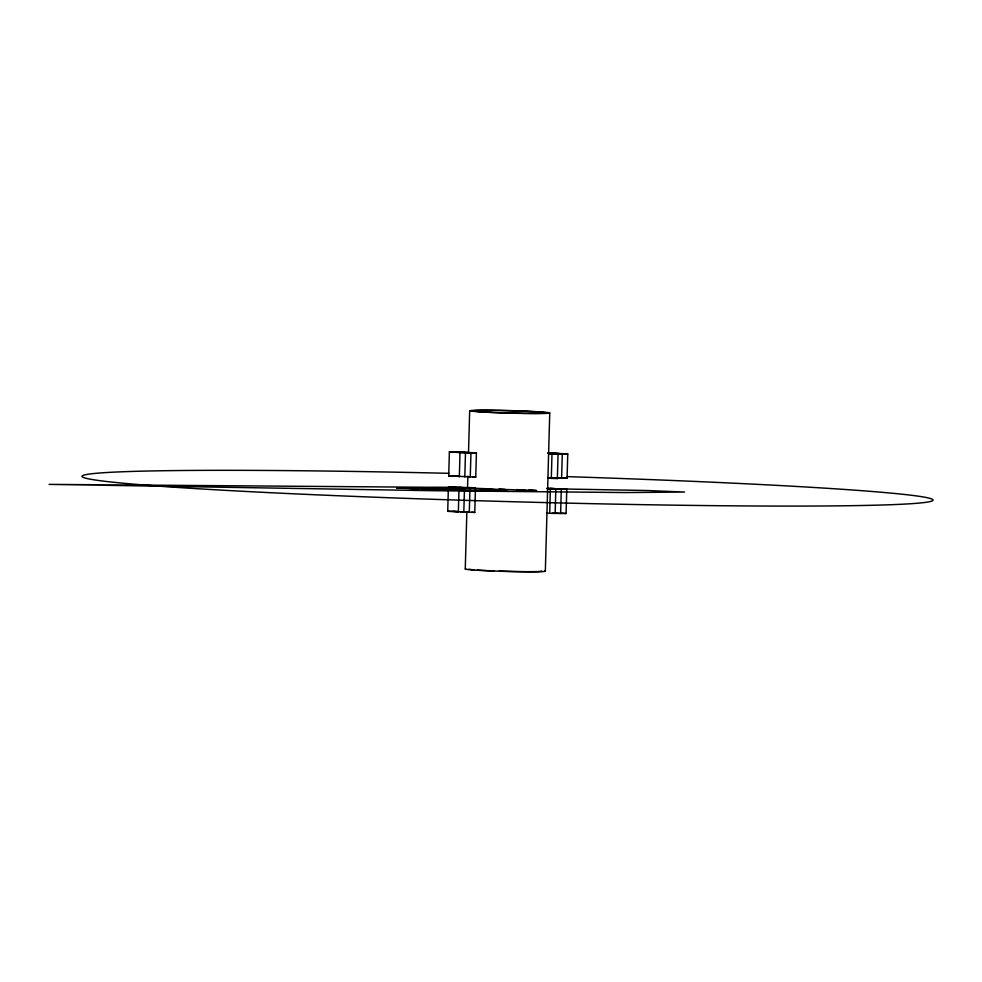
<?xml version="1.0" encoding="UTF-8"?>
<svg xmlns="http://www.w3.org/2000/svg" width="982" height="982" viewBox="0 0 982 982"><rect width="100%" height="100%" fill="white"/><g stroke="black" fill="none" stroke-linecap="round" stroke-linejoin="round"><path stroke-width="1.47" d="M447.718 511.303L448.393 487.097L475.435 488.238L474.76 512.444L447.718 511.303L457.293 511.413M448.713 475.926L449.388 451.72L476.417 452.862L475.742 477.068L448.713 475.926L458.275 476.037M458.349 512.248L459.024 488.042L448.393 487.097M459.33 476.871L460.006 452.665L449.388 451.72M464.805 476.933L465.48 452.739L454.85 451.781M465.259 568.971L466.831 512.665M467.518 488.324L467.862 476.147M468.488 453.316L469.678 410.709M545.329 571.291L549.748 413.029A40.066 1.264 1.6 0 0 490.595 410.231A40.066 1.264 1.6 0 0 488.791 412.354A40.066 1.264 1.6 0 0 549.748 413.017M547.931 488.275L566.774 489.318L566.086 513.525L549.687 513.328L550.362 489.122L547.318 488.852M548.3 453.365L558.046 454.335L557.371 478.541L551.307 478.394L551.982 454.187L548.3 453.365L553.013 453.377L548.521 453.083M547.637 477.682L567.08 478.148L567.756 453.942L548.926 452.898M460.006 452.665L476.417 452.862M567.756 453.942L548.312 453.475M459.024 488.042L475.435 488.238M550.362 489.122L566.774 489.318M504.846 489.343L498.795 489.269L536.614 490.546L529.016 489.858M471.606 487.6L49.1 484.384L433.97 490.718L626.27 492.559L684.54 492.056L647.69 490.534L549.012 488.705M551.982 454.187L558.046 454.335M551.663 452.923L562.281 453.868L561.606 478.074L558.574 477.804M547.711 452.997L556.819 453.807M460.325 451.855L470.955 452.8L470.268 477.007L467.236 476.736M562.526 477.743L567.08 478.148M553.099 477.743L556.143 478.013M472.71 476.798L475.742 477.068M454.175 475.988L458.729 476.393M550.669 488.3L561.299 489.257L560.624 513.451L556.07 513.046M546.716 488.373L555.824 489.183L555.149 513.39L552.117 513.12M516.728 489.601L525.836 490.411M459.33 487.232L469.961 488.177L469.286 512.383L466.254 512.113M453.868 487.158L464.486 488.115L463.811 512.322L460.779 512.039M407.469 488.201L418.087 489.146M561.532 513.12L566.086 513.525M546.643 513.058L549.687 513.328M471.716 512.174L474.76 512.444M453.193 511.364L457.747 511.769M553.701 477.718L557.371 478.541M547.625 477.571L551.307 478.394M544.642 570.996A40.066 1.264 1.6 0 1 505.681 571.401A40.066 1.264 1.6 0 1 465.812 568.823M541.377 571.008A36.346 1.142 1.6 0 1 499.187 571.094M494.155 570.91A36.346 1.142 1.6 0 1 477.227 570.076M474.232 569.855A36.346 1.142 1.6 0 1 468.979 569.094M567.031 476.626A425.623 13.367 1.6 0 1 865.559 505.423A425.623 13.367 1.6 0 1 149.166 485.415A425.623 13.367 1.6 0 1 448.946 473.324M435.885 488.152L437.641 488.729A41.931 1.313 1.6 0 0 443.52 489.257L477.706 490.669A25.201 0.786 1.6 0 0 487.354 490.779L497.678 490.349L495.665 489.871A41.931 1.313 1.6 0 0 489.785 489.355L455.599 487.944A25.201 0.786 1.6 0 0 445.938 487.833L435.885 488.152M423.88 488.385L396.691 488.066L434.498 489.331L423.88 488.385M490.742 412.305A36.346 1.142 1.6 0 0 546.029 412.906A36.346 1.142 1.6 0 0 492.375 410.378A36.346 1.142 1.6 0 0 490.742 412.305M445.73 489.797A40.066 1.264 1.6 0 0 506.687 490.46A40.066 1.264 1.6 0 0 447.534 487.661A40.066 1.264 1.6 0 0 445.73 489.797"/></g></svg>
